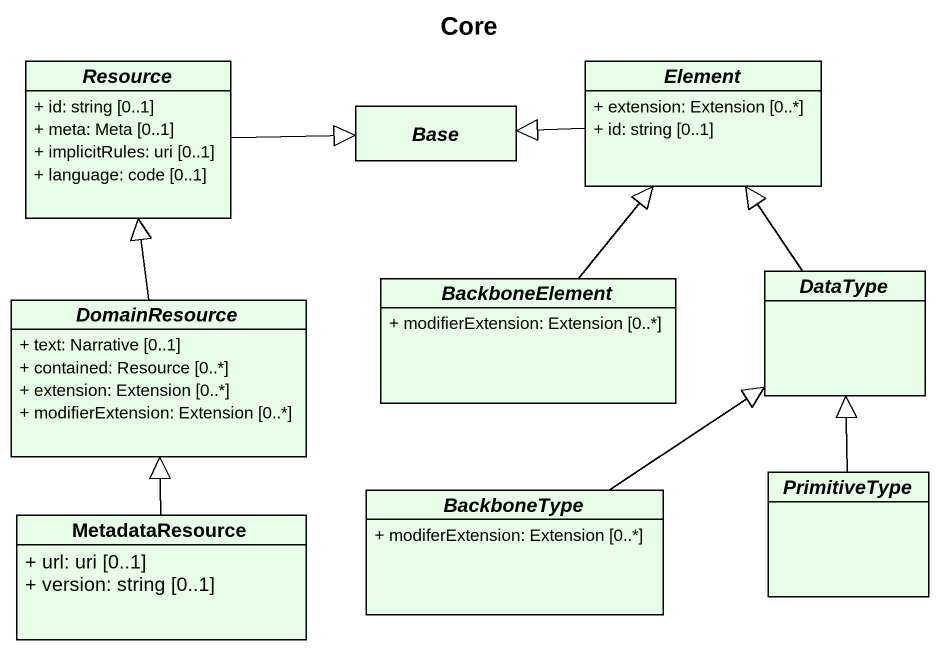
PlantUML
@startuml
title Core
hide circle
hide empty members
skinparam classAttributeIconSize 0
abstract class Resource #E6FFE6 {
  + id: string [0..1]
  + meta: Meta [0..1]
  + implicitRules: uri [0..1]
  + language: code [0..1]
}
abstract class Base #E6FFE6
abstract class Element #E6FFE6 {
  + extension: Extension [0..*]
  + id: string [0..1]
}
abstract class BackboneElement #E6FFE6 {
  + modifierExtension: Extension [0..*]
}
abstract class DataType #E6FFE6
abstract class DomainResource #E6FFE6 {
  + text: Narrative [0..1]
  + contained: Resource [0..*]
  + extension: Extension [0..*]
  + modifierExtension: Extension [0..*]
}
class MetadataResource #E6FFE6 {
  + url: uri [0..1]
  + version: string [0..1]
}
abstract class BackboneType #E6FFE6 {
  + modiferExtension: Extension [0..*]
}
abstract class PrimitiveType #E6FFE6
Resource -right-|> Base
Element -left-|> Base
BackboneElement -up-|> Element
DataType -up-|> Element
DomainResource -up-|> Resource
MetadataResource -up-|> DomainResource
BackboneType -up-|> DataType
PrimitiveType -up-|> DataType
@enduml
